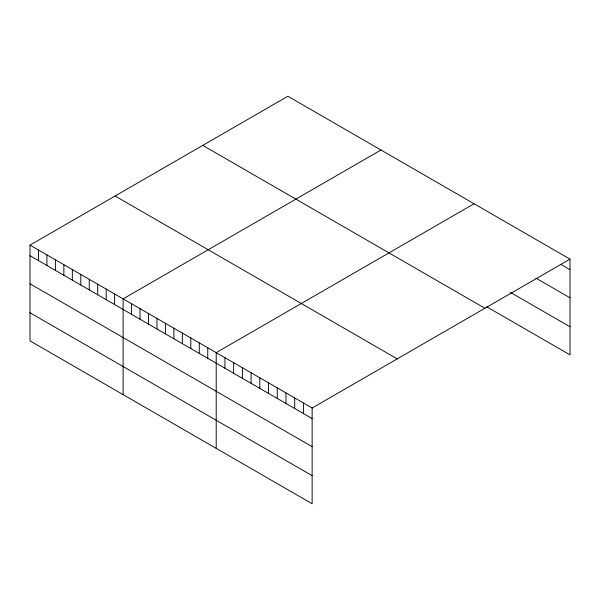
<?xml version="1.0" encoding="UTF-8"?>
<svg xmlns="http://www.w3.org/2000/svg" width="600" height="600" viewBox="0 0 600 600"><rect width="100%" height="100%" fill="white"/><g stroke="black" fill="none" stroke-linecap="round" stroke-linejoin="round"><path stroke-width="0.9" d="M30 245.13L312.135 408.015L312.135 503.752L30 340.86L30 245.13L287.865 96.248L570 259.14L570 354.87L486.757 306.81M380.97 150.007L123.105 298.882L123.105 394.612M474.075 203.76L216.21 352.635L216.21 448.365M312.135 408.015L570 259.14M561.278 264.668L570 269.707M535.912 278.13L570 297.81M510.54 292.44L570 326.767M202.77 145.38L484.905 308.272M115.095 195.998L397.23 358.89M30 255.69L312.135 418.582M30 283.8L312.135 446.685M30 312.757L312.135 475.643M303.413 402.982L303.413 413.55M294.697 397.95L294.697 408.51M285.975 392.91L285.975 403.478M277.252 387.877L277.252 398.445M268.53 382.845L268.53 393.405M259.815 377.805L259.815 388.373M251.093 372.772L251.093 383.34M242.37 367.74L242.37 378.308M233.647 362.7L233.647 373.267M224.933 357.668L224.933 368.235M207.743 347.745L207.743 358.312M199.282 342.862L199.282 353.43M190.815 337.972L190.815 348.54M182.355 333.09L182.355 343.65M173.887 328.2L173.887 338.767M165.428 323.317L165.428 333.877M156.96 318.428L156.96 328.995M148.5 313.538L148.5 324.105M140.032 308.655L140.032 319.222M131.565 303.765L131.565 314.332M114.637 293.993L114.637 304.56M106.177 289.11L106.177 299.67M97.71 284.22L97.71 294.788M89.25 279.337L89.25 289.897M80.782 274.447L80.782 285.015M72.323 269.558L72.323 280.125M63.855 264.675L63.855 275.243M55.395 259.785L55.395 270.353M46.928 254.903L46.928 265.47M38.468 250.013L38.468 260.58"/></g></svg>
